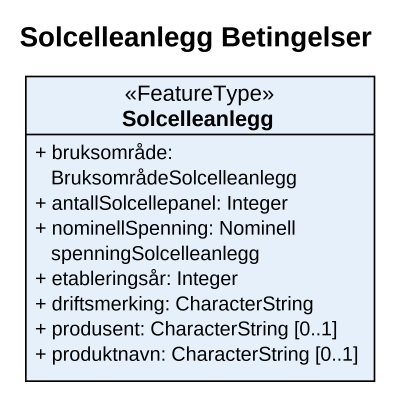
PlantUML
@startuml
title Solcelleanlegg Betingelser
hide circle
hide empty members
skinparam classAttributeIconSize 0
class Solcelleanlegg <<FeatureType>> {
  + bruksområde: BruksområdeSolcelleanlegg
  + antallSolcellepanel: Integer
  + nominellSpenning: Nominell spenningSolcelleanlegg
  + etableringsår: Integer
  + driftsmerking: CharacterString
  + produsent: CharacterString [0..1]
  + produktnavn: CharacterString [0..1]
}
@enduml
